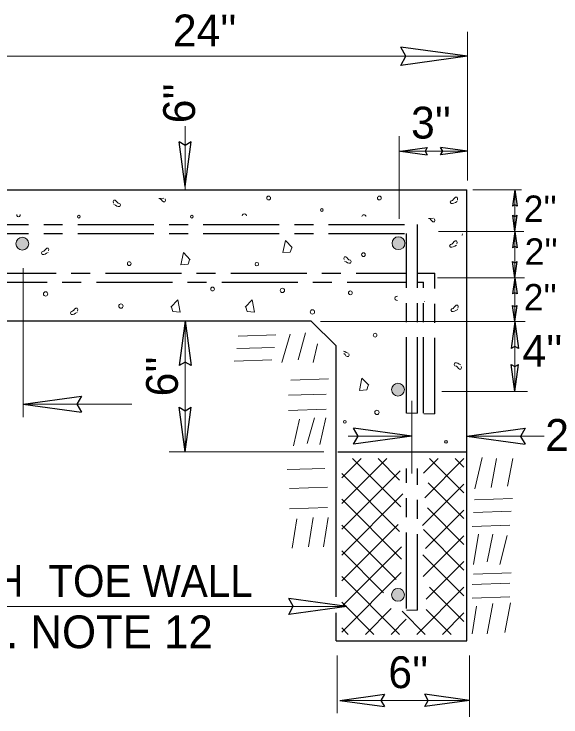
# Model space of a CAD drawing. Extents: x -483 to -38, y -358 to 186.
# Drawn here: x -262.08 to -240.48, y -293.98 to -266.24 of the extents above; entities that cross this region are included whole.
import ezdxf

# ---------------------------------------------------------------- set-up
doc = ezdxf.new("R2010")
doc.units = 0
doc.header["$LTSCALE"] = 0.5
doc.linetypes.add('LONG_DASH_SHORT_DASH', pattern=[9.9, 6, -1.2, 1.5, -1.2])
doc.layers.add('1', color=7, linetype='Continuous', lineweight=13)

msp = doc.modelspace()

# ---------------------------------------------------------------- hatches: boundary and pattern name
at = {"layer": '1'}
for points in [[(-261.4967, -275.3056, 1), (-262.0041, -275.3056, 1)], [(-246.641, -275.2853, 1), (-247.1483, -275.2853, 1)], [(-246.661, -281.0631, 1), (-247.1683, -281.0631, 1)], [(-246.661, -289.159, 1), (-247.1683, -289.159, 1)]]:
    msp.add_hatch(color=256, dxfattribs=at).paths.add_polyline_path(points)

# ---------------------------------------------------------------- linework, layer by layer
for p, q in [((-244.1642, -272.8078), (-244.1642, -266.9413)), ((-264.79, -267.9058), (-244.1642, -267.9058)), ((-255.3157, -273.18), (-255.3157, -270.6677)), ((-246.8625, -274.3277), (-246.8625, -271.0586)), ((-244.1642, -271.6552), (-246.8625, -271.6552)), ((-243.9633, -273.1757), (-242.0405, -273.1757)), ((-245.3172, -274.8247), (-241.9494, -274.8247)), ((-261.7117, -282.1505), (-261.7117, -276.2686)), ((-245.3547, -276.6482), (-241.9119, -276.6482)), ((-242.297, -276.6482), (-242.297, -278.3752)), ((-255.3188, -278.3489), (-255.3188, -283.5183)), ((-249.969, -278.3752), (-241.8932, -278.3752)), ((-242.297, -278.3752), (-242.297, -281.135)), ((-253.2316, -278.9469), (-251.7407, -278.8971)), ((-251.5043, -279.9913), (-251.1687, -278.8725)), ((-250.8585, -279.892), (-250.5724, -278.8227)), ((-250.262, -279.9913), (-250.0884, -279.2512)), ((-253.2814, -279.4447), (-251.7904, -279.3948)), ((-253.381, -279.9422), (-251.89, -279.8924)), ((-251.1443, -280.6881), (-249.6534, -280.6382)), ((-245.1774, -281.135), (-241.7994, -281.135)), ((-251.2438, -281.2847), (-249.7527, -281.235)), ((-261.7117, -281.6333), (-257.4211, -281.6333)), ((-246.3662, -284.3733), (-246.3662, -281.5096)), ((-251.2438, -281.8815), (-249.7527, -281.8317)), ((-246.5746, -281.9969), (-246.1442, -281.9969)), ((-245.8887, -282.0205), (-245.4582, -282.0205)), ((-251.042, -283.2827), (-250.8089, -282.2294)), ((-250.4951, -283.1832), (-250.2122, -282.1797)), ((-249.9982, -283.2331), (-249.7651, -282.1798)), ((-248.8865, -282.902), (-246.3662, -282.902)), ((-241.1413, -282.902), (-244.1912, -282.902)), ((-255.9456, -283.5183), (-249.8386, -283.5183)), ((-249.1342, -284.5438), (-248.3695, -283.7792)), ((-249.1342, -285.5585), (-247.354, -283.7792)), ((-246.8075, -285.6856), (-248.7142, -283.7792)), ((-246.8492, -284.629), (-247.6988, -283.7792)), ((-245.905, -284.36), (-245.3238, -283.7792)), ((-245.8585, -285.3288), (-244.3111, -283.7818)), ((-244.3111, -285.1366), (-245.6683, -283.7792)), ((-244.3111, -284.1208), (-244.6532, -283.7792)), ((-243.8848, -284.9738), (-243.5896, -283.7337)), ((-243.2387, -284.924), (-243.0181, -283.7835)), ((-242.5926, -284.8743), (-242.372, -283.7835)), ((-251.2935, -284.219), (-249.8026, -284.1692)), ((-249.1342, -286.5739), (-246.8267, -284.2667)), ((-246.8548, -286.6542), (-249.1342, -284.3746)), ((-245.9431, -286.4287), (-244.3111, -284.7973)), ((-244.3111, -286.1514), (-245.7274, -284.7357)), ((-251.1942, -284.9651), (-249.7032, -284.9153)), ((-249.1342, -287.5894), (-246.7167, -285.1722)), ((-243.8882, -285.4126), (-242.3972, -285.3628)), ((-246.7698, -287.7541), (-249.1342, -285.3903)), ((-251.1942, -285.7607), (-249.7032, -285.711)), ((-245.8306, -287.3317), (-244.3111, -285.8124)), ((-244.3111, -287.1667), (-245.752, -285.7262)), ((-243.9377, -285.9099), (-242.4467, -285.8602)), ((-251.0914, -287.3111), (-250.9081, -286.1585)), ((-250.4453, -287.2613), (-250.2617, -286.1087)), ((-249.849, -287.2613), (-249.6655, -286.1087)), ((-249.1342, -288.6045), (-246.9115, -286.3821)), ((-246.9861, -288.5528), (-249.1342, -286.4052)), ((-243.9875, -286.4571), (-242.4966, -286.4072)), ((-244.3111, -288.1824), (-245.9083, -286.5852)), ((-245.9154, -288.432), (-244.3111, -286.8279)), ((-243.9346, -287.9578), (-243.7387, -286.7675)), ((-243.3879, -287.8584), (-243.1672, -286.7675)), ((-242.891, -287.9578), (-242.5955, -286.8173)), ((-249.1342, -289.6204), (-246.7771, -287.2627)), ((-247.4792, -289.076), (-249.1342, -287.4207)), ((-244.3111, -289.1971), (-245.9331, -287.5755)), ((-245.8028, -289.3344), (-244.3111, -287.8434)), ((-249.1342, -290.6353), (-246.7832, -288.2837)), ((-243.9377, -288.347), (-242.4467, -288.2972)), ((-246.8498, -290.7201), (-249.1342, -288.4357)), ((-243.9875, -288.745), (-242.4966, -288.6952)), ((-246.1729, -290.7201), (-244.3111, -288.8583)), ((-244.3111, -290.213), (-245.6728, -288.8514)), ((-243.9875, -289.2919), (-242.4966, -289.2421)), ((-247.8649, -290.7201), (-249.1342, -289.4511)), ((-243.3881, -290.693), (-243.1672, -289.5029)), ((-242.6922, -290.6434), (-242.4713, -289.4779)), ((-271.7585, -289.6132), (-248.9317, -289.6132)), ((-248.2027, -290.7201), (-247.1859, -289.7029)), ((-245.8352, -290.7201), (-246.7537, -289.8009)), ((-246.5815, -289.7657), (-246.1442, -289.7657)), ((-244.819, -290.7201), (-245.8068, -289.7322)), ((-243.9844, -290.693), (-243.8133, -289.6023)), ((-245.157, -290.7201), (-244.3111, -289.874)), ((-247.188, -290.7201), (-246.5923, -290.1244)), ((-248.8808, -290.7201), (-249.1342, -290.4667)), ((-249.3207, -293.8341), (-249.3207, -291.5567)), ((-244.0923, -293.9768), (-244.0923, -291.5567)), ((-249.2133, -293.3251), (-244.0923, -293.3251))]:
    msp.add_line(p, q, dxfattribs=at)
at = {"layer": '1', "lineweight": 25}
for p, q in [((-244.1656, -267.9058), (-246.8064, -267.5431)), ((-244.1656, -267.9058), (-246.8064, -268.2686)), ((-255.3192, -273.0487), (-255.5612, -271.2883)), ((-255.3192, -273.0487), (-255.0769, -271.2883)), ((-246.8192, -271.6557), (-245.7548, -271.5094)), ((-244.1644, -271.6547), (-245.2288, -271.5084)), ((-246.8192, -271.6557), (-245.7548, -271.8019)), ((-244.1644, -271.6547), (-245.2288, -271.8009)), ((-264.5163, -273.18), (-244.1912, -273.18)), ((-244.1912, -290.9681), (-244.1912, -273.18)), ((-242.2972, -273.1839), (-242.3851, -273.8225)), ((-242.2972, -273.1839), (-242.2094, -273.8225)), ((-242.2966, -274.8197), (-242.3845, -274.1811)), ((-242.2966, -274.8197), (-242.2088, -274.1811)), ((-242.2972, -274.8249), (-242.3851, -275.4635)), ((-242.2972, -274.8249), (-242.2094, -275.4635)), ((-242.297, -276.6482), (-242.3849, -276.0096)), ((-242.297, -276.6482), (-242.2092, -276.0096)), ((-242.297, -276.6482), (-242.3849, -277.2868)), ((-242.297, -276.6482), (-242.2092, -277.2868)), ((-242.297, -278.3752), (-242.3849, -277.7366)), ((-242.297, -278.3752), (-242.2092, -277.7366)), ((-285.5442, -278.3489), (-250.3492, -278.3489)), ((-255.3192, -278.3492), (-255.5612, -280.1095)), ((-255.3192, -278.3492), (-255.0769, -280.1095)), ((-249.3604, -279.3377), (-250.3492, -278.3489)), ((-242.297, -278.3752), (-242.4432, -279.4396)), ((-242.297, -278.3752), (-242.1507, -279.4396)), ((-249.3604, -289.2429), (-249.3604, -279.3377)), ((-242.297, -281.135), (-242.4432, -280.0706)), ((-242.297, -281.135), (-242.1507, -280.0706)), ((-261.7117, -281.6333), (-259.4126, -281.3174)), ((-261.7117, -281.6333), (-259.4126, -281.9493)), ((-255.3174, -283.5179), (-255.5599, -281.7569)), ((-255.3174, -283.5179), (-255.0755, -281.7569)), ((-246.3662, -282.902), (-248.6653, -282.5861)), ((-244.1912, -282.902), (-241.8922, -282.5861)), ((-246.3662, -282.902), (-248.6653, -283.2179)), ((-244.1912, -282.902), (-241.8922, -283.2179)), ((-249.289, -283.5183), (-244.1912, -283.5183)), ((-248.9317, -289.6132), (-251.2308, -289.2972)), ((-248.9317, -289.6132), (-251.2308, -289.9291)), ((-249.3604, -290.9681), (-249.3604, -289.8702)), ((-249.3604, -290.9681), (-244.1912, -290.9681)), ((-249.2132, -293.3262), (-247.4522, -293.0838)), ((-244.0927, -293.3245), (-245.8531, -293.0824)), ((-249.2132, -293.3262), (-247.4522, -293.5677)), ((-244.0927, -293.3245), (-245.8531, -293.5664))]:
    msp.add_line(p, q, dxfattribs=at)
at = {"layer": '1', "linetype": 'LONG_DASH_SHORT_DASH', "lineweight": 25}
for p, q in [((-264.506, -274.5453), (-246.1442, -274.5453)), ((-246.1442, -281.9969), (-246.1442, -274.5453)), ((-264.506, -274.903), (-246.5746, -274.903)), ((-246.5746, -281.9969), (-246.5746, -274.903)), ((-283.2154, -276.4602), (-246.5746, -276.4602)), ((-246.1462, -276.4602), (-245.4582, -276.4602)), ((-245.4582, -282.0205), (-245.4582, -276.4602)), ((-283.5707, -276.818), (-246.5746, -276.818)), ((-246.1462, -276.818), (-245.9077, -276.818)), ((-245.9077, -281.9969), (-245.9077, -276.818)), ((-246.5746, -289.695), (-246.5746, -284.1767)), ((-246.1442, -289.7657), (-246.1442, -284.1767))]:
    msp.add_line(p, q, dxfattribs=at)
at = {"layer": '1', "lineweight": 25}
for points in [[(-246.8064, -268.2686), (-246.6025, -267.9023), (-246.8064, -267.5431)], [(-255.0769, -271.2883), (-255.3217, -271.4242), (-255.5612, -271.2883)], [(-245.7548, -271.5094), (-245.837, -271.6573), (-245.7548, -271.8019)], [(-245.2288, -271.8009), (-245.1466, -271.6532), (-245.2288, -271.5084)], [(-242.2094, -273.8225), (-242.2982, -273.7732), (-242.3851, -273.8225)], [(-242.3845, -274.1811), (-242.2957, -274.2304), (-242.2088, -274.1811)], [(-242.2094, -275.4635), (-242.2982, -275.4141), (-242.3851, -275.4635)], [(-242.3849, -276.0096), (-242.2962, -276.059), (-242.2092, -276.0096)], [(-242.2092, -277.2868), (-242.2981, -277.2374), (-242.3849, -277.2868)], [(-242.3849, -277.7366), (-242.2962, -277.786), (-242.2092, -277.7366)], [(-242.1507, -279.4396), (-242.2987, -279.3573), (-242.4432, -279.4396)], [(-255.0769, -280.1095), (-255.3217, -279.9737), (-255.5612, -280.1095)], [(-242.4432, -280.0706), (-242.2956, -280.1528), (-242.1507, -280.0706)], [(-259.4126, -281.3174), (-259.5905, -281.6366), (-259.4126, -281.9493)], [(-255.5599, -281.7569), (-255.3151, -281.8933), (-255.0755, -281.7569)], [(-248.6653, -283.2179), (-248.4874, -282.8988), (-248.6653, -282.5861)], [(-241.8922, -282.5861), (-242.0701, -282.9052), (-241.8922, -283.2179)], [(-251.2308, -289.9291), (-251.0529, -289.6099), (-251.2308, -289.2972)], [(-247.4522, -293.0838), (-247.5888, -293.3284), (-247.4522, -293.5677)], [(-245.8531, -293.5664), (-245.7172, -293.3216), (-245.8531, -293.0824)]]:
    msp.add_lwpolyline(points, dxfattribs=at)
at = {"layer": '1'}
for points in [[(-242.297, -273.1996), (-242.297, -274.8247), (-242.297, -276.6482)], [(-258.1388, -273.754), (-258.0716, -273.7879), (-258.0159, -273.8208), (-257.9597, -273.8327), (-257.9038, -273.8327), (-257.8703, -273.7761), (-257.9038, -273.7204), (-257.9597, -273.7092), (-258.0047, -273.6646), (-258.0384, -273.6198), (-258.0832, -273.5858), (-258.1388, -273.5858), (-258.1613, -273.6417), (-258.1505, -273.6983)], [(-256.1545, -273.5031), (-256.3585, -273.5168), (-256.3021, -273.5283), (-256.2577, -273.5736), (-256.2243, -273.6182), (-256.1793, -273.6513), (-256.1228, -273.6513), (-256.1008, -273.5952), (-256.1123, -273.5393)], [(-244.5809, -273.64), (-244.6482, -273.6737), (-244.704, -273.7073), (-244.7598, -273.7186), (-244.8163, -273.7186), (-244.8495, -273.6628), (-244.8163, -273.6067), (-244.7598, -273.5952), (-244.7151, -273.5508), (-244.6813, -273.506), (-244.6369, -273.4721), (-244.5809, -273.4721), (-244.5586, -273.5281), (-244.5692, -273.584)], [(-245.5089, -274.2907), (-245.7127, -274.3044), (-245.6566, -274.3159), (-245.6122, -274.3611), (-245.5785, -274.4057), (-245.5335, -274.4388), (-245.4777, -274.4388), (-245.4556, -274.3827), (-245.4664, -274.3269)], [(-244.3709, -274.913), (-244.3847, -274.9658), (-244.3865, -274.967)], [(-251.0885, -275.4522), (-251.3572, -275.1728), (-251.4579, -275.6543), (-251.1668, -275.6316), (-251.1108, -275.4637)], [(-244.6044, -275.3652), (-244.6722, -275.3987), (-244.728, -275.4324), (-244.7836, -275.4437), (-244.8397, -275.4437), (-244.8732, -275.3881), (-244.8397, -275.3318), (-244.7836, -275.3206), (-244.7388, -275.2758), (-244.7051, -275.2312), (-244.6602, -275.197), (-244.6044, -275.197), (-244.5823, -275.2532), (-244.5934, -275.3091)], [(-260.7237, -275.6483), (-260.7912, -275.6817), (-260.847, -275.7147), (-260.903, -275.7264), (-260.9591, -275.7264), (-260.9927, -275.67), (-260.9591, -275.6143), (-260.903, -275.6033), (-260.8578, -275.5587), (-260.8243, -275.5139), (-260.7801, -275.4797), (-260.7237, -275.4797), (-260.7016, -275.5356), (-260.7124, -275.5918)], [(-255.1192, -275.9358), (-255.3882, -275.6556), (-255.4892, -276.1368), (-255.198, -276.1143), (-255.1422, -275.9467)], [(-249.0304, -275.9877), (-248.9635, -276.0214), (-248.9077, -276.0548), (-248.8514, -276.0667), (-248.7952, -276.0667), (-248.7621, -276.0104), (-248.7952, -275.9543), (-248.8514, -275.9427), (-248.8964, -275.8988), (-248.9302, -275.8537), (-248.9746, -275.8197), (-249.0304, -275.8197), (-249.0532, -275.8756), (-249.0423, -275.9317)], [(-255.8798, -277.8023), (-255.6109, -277.5226), (-255.5097, -278.0041), (-255.8014, -277.9816), (-255.857, -277.8135)], [(-252.9441, -277.8024), (-252.6751, -277.5226), (-252.5744, -278.0041), (-252.8653, -277.982), (-252.9218, -277.8137)], [(-245.8624, -277.572), (-245.8624, -277.5732), (-245.8624, -277.5738), (-245.8624, -277.5745), (-245.8624, -277.5751), (-245.8624, -277.5757), (-245.8624, -277.5768), (-245.8624, -277.5774), (-245.8624, -277.5778), (-245.8624, -277.5784), (-245.8624, -277.5787), (-245.8624, -277.5788), (-245.8624, -277.5793), (-245.8624, -277.5797), (-245.8624, -277.5801), (-245.8624, -277.5803), (-245.8624, -277.5805), (-245.8624, -277.5813), (-245.8624, -277.5816), (-245.8624, -277.5822), (-245.8624, -277.5824), (-245.8624, -277.5828), (-245.8624, -277.583), (-245.8624, -277.5832), (-245.8624, -277.5838), (-245.8624, -277.5842), (-245.8624, -277.5845), (-245.8624, -277.5847), (-245.8624, -277.5849), (-245.8624, -277.5858), (-245.8624, -277.5859)], [(-259.5821, -278.0166), (-259.6492, -278.0502), (-259.7052, -278.0835), (-259.7615, -278.0952), (-259.8171, -278.0952), (-259.8508, -278.0389), (-259.8171, -277.9832), (-259.7615, -277.9714), (-259.7163, -277.927), (-259.6827, -277.8822), (-259.6379, -277.8487), (-259.5821, -277.8487), (-259.5592, -277.9045), (-259.5708, -277.9606)], [(-244.5555, -277.9014), (-244.6227, -277.9343), (-244.6786, -277.9683), (-244.7347, -277.9795), (-244.7907, -277.9795), (-244.8244, -277.9232), (-244.7907, -277.8677), (-244.7347, -277.8564), (-244.6898, -277.8116), (-244.6559, -277.7668), (-244.6119, -277.7332), (-244.5555, -277.7332), (-244.533, -277.7891), (-244.544, -277.8449)], [(-248.8872, -279.628), (-248.9543, -279.5944), (-249.0102, -279.5611), (-249.0667, -279.5492), (-249.0686, -279.5492)], [(-249.0457, -279.633), (-249.0021, -279.6772), (-248.9681, -279.7222), (-248.9233, -279.7559), (-248.8671, -279.7559), (-248.8448, -279.6997), (-248.856, -279.6438)], [(-244.428, -280.0895), (-244.4952, -280.0553), (-244.5507, -280.0222), (-244.6073, -280.0107), (-244.6632, -280.0107), (-244.6969, -280.0668), (-244.6632, -280.1226), (-244.6073, -280.1341), (-244.5627, -280.1791), (-244.5288, -280.2237), (-244.484, -280.2572), (-244.428, -280.2572), (-244.4057, -280.2013), (-244.4167, -280.1453)], [(-248.0685, -280.8917), (-248.3378, -280.6124), (-248.4385, -281.0933), (-248.1472, -281.071), (-248.0914, -280.9035)]]:
    msp.add_lwpolyline(points, dxfattribs=at)
for centre, radius in [((-252.0213, -273.503), 0.0741), ((-247.6484, -273.503), 0.0741), ((-249.9248, -273.9745), 0.0538), ((-259.5208, -274.2371), 0.0538), ((-255.0565, -274.2371), 0.0538), ((-261.7504, -275.3056), 0.2537), ((-246.8946, -275.2853), 0.2537), ((-248.2773, -275.7369), 0.0741), ((-257.5279, -276.0911), 0.0741), ((-252.4854, -276.1103), 0.0692), ((-254.236, -277.0935), 0.0741), ((-251.4783, -277.1447), 0.0858), ((-260.8322, -277.2859), 0.0858), ((-248.7936, -277.2433), 0.0741), ((-257.853, -277.7653), 0.0858), ((-250.291, -277.9964), 0.0858), ((-247.8168, -278.9119), 0.0741), ((-246.9146, -281.0631), 0.2537), ((-247.7453, -281.958), 0.0858), ((-249.0118, -282.3348), 0.0538), ((-245.0165, -283.1192), 0.0538), ((-246.9146, -289.159), 0.2537)]:
    msp.add_circle(centre, radius, dxfattribs=at)
for centre, radius, start, end in [((-261.8996, -274.1696), 0.0741, 162.49572, 18.35026), ((-252.9778, -274.2102), 0.0858, 359.90348, 180.55571), ((-248.262, -274.2506), 0.0858, 13.05424, 167.40495), ((-246.9523, -277.4585), 0.0829, 79.52595, 280.47405)]:
    msp.add_arc(centre, radius, start, end, dxfattribs=at)

# ---------------------------------------------------------------- texts
for s, height, p in [("24''", 1.256, (-255.8014, -267.5178)), ("3''", 1.256, (-246.3958, -271.1552)), ("2''", 1.042, (-241.9473, -274.4452)), ("2''", 1.042, (-241.9098, -276.1347)), ("2''", 1.042, (-241.9473, -277.937)), ("4''", 1.256, (-241.9965, -280.1584)), ("2''(NOM.)", 1.256, (-241.0962, -283.4774)), ('SEE GEN. NOTE 12', 1.292, (-270.07, -291.2639)), ("6''", 1.256, (-247.2936, -292.8401))]:
    msp.add_text(s, height=height, dxfattribs=at).set_placement(p)
for p in [(-254.9301, -270.5508), (-255.6055, -281.3267)]:
    msp.add_text("6''", height=1.256, rotation=90, dxfattribs=at).set_placement(p)
for s, width, p in [('EXTRA-DEPTH', 0.85, (-271.7999, -289.234)), ('TOE WALL', 0.95, (-260.7203, -289.2398))]:
    msp.add_text(s, height=1.256, dxfattribs=dict(at, width=width)).set_placement(p)

doc.saveas('drawing.dxf')
